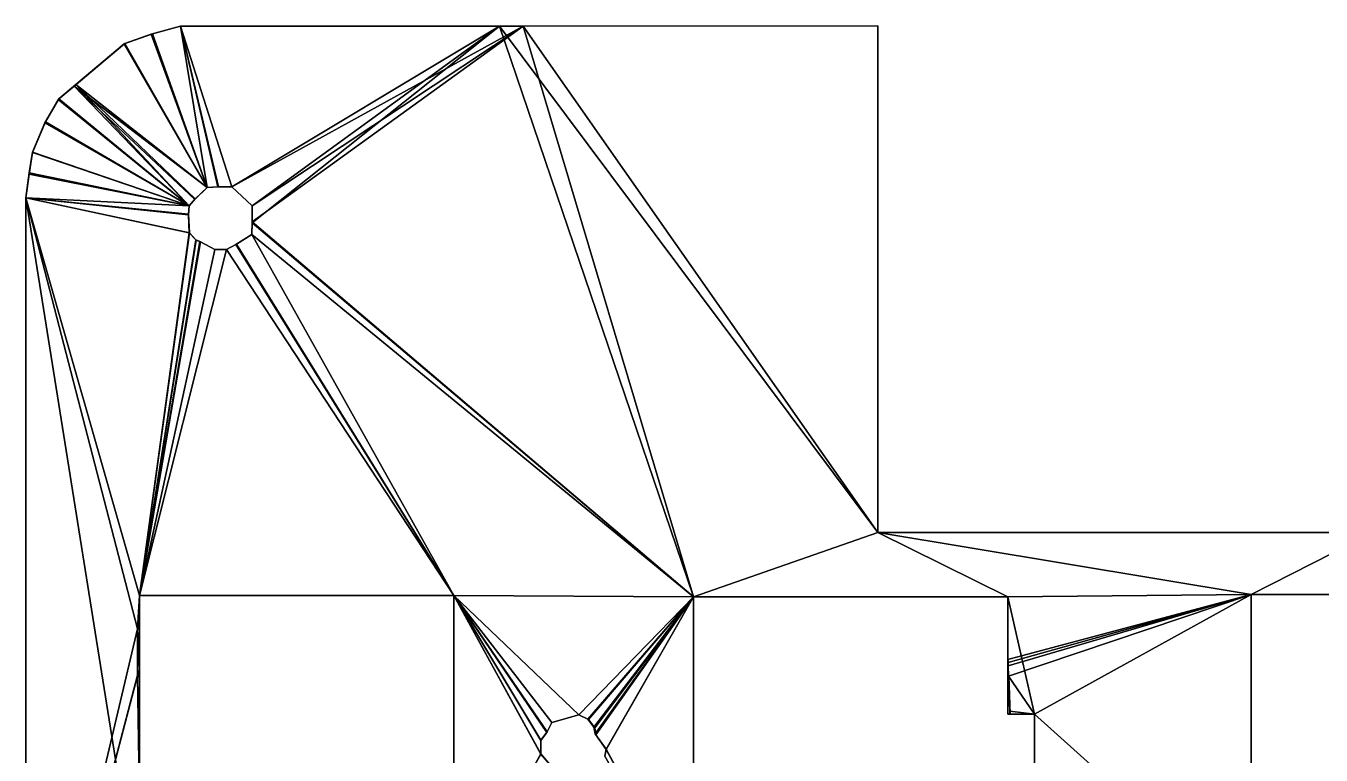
# Model space of a CAD drawing. Extents: x -24027 to 8739, y -18642 to 13672.
# Drawn here: x -24027 to -4729, y 2793 to 13664 of the extents above; entities that cross this region are included whole.
import ezdxf

# ---------------------------------------------------------------- set-up
doc = ezdxf.new("R2010")
doc.units = 0
doc.layers.get('0').update_dxf_attribs({"linetype": 'CONTINUOUS'})

msp = doc.modelspace()

# ---------------------------------------------------------------- linework, layer by layer
at = {"color": 7}
for points in [[(-22142, 13546, -4435), (-22565, 13394, -4435), (-21327, 11254, -4435), (-22142, 13546, -4435)], [(-22142, 13546, -4435), (-22161, 13541, -3442), (-22565, 13394, -4435), (-22142, 13546, -4435)], [(-22555, 13399, -3442), (-22565, 13394, -4435), (-22161, 13541, -3442), (-22555, 13399, -3442)], [(-22161, 13541, -3442), (-21325, 11255, -3442), (-22555, 13399, -3442), (-22161, 13541, -3442)], [(-21722, 13659, -3442), (-21325, 11255, -3442), (-22161, 13541, -3442), (-21722, 13659, -3442)], [(-22161, 13541, -3442), (-22142, 13546, -4435), (-21722, 13659, -3442), (-22161, 13541, -3442)], [(-21723, 13658, -4435), (-21722, 13659, -3442), (-22142, 13546, -4435), (-21723, 13658, -4435)], [(-21723, 13658, -4435), (-22142, 13546, -4435), (-21327, 11254, -4435), (-21723, 13658, -4435)], [(-21723, 13658, -4435), (-20958, 11266, -4435), (-16617, 13662, -4435), (-21723, 13658, -4435)], [(-21722, 13659, -3442), (-21723, 13658, -4435), (-16968, 13662, -3442), (-21722, 13659, -3442)], [(-16617, 13662, -4435), (-16968, 13662, -3442), (-21723, 13658, -4435), (-16617, 13662, -4435)], [(-21155, 11266, -4435), (-21723, 13658, -4435), (-21327, 11254, -4435), (-21155, 11266, -4435)], [(-20958, 11266, -4435), (-21723, 13658, -4435), (-21155, 11266, -4435), (-20958, 11266, -4435)], [(-21722, 13659, -3442), (-16968, 13662, -3442), (-20958, 11266, -3442), (-21722, 13659, -3442)], [(-21165, 11266, -3442), (-21325, 11255, -3442), (-21722, 13659, -3442), (-21165, 11266, -3442)], [(-20958, 11266, -3442), (-21165, 11266, -3442), (-21722, 13659, -3442), (-20958, 11266, -3442)], [(-20658, 10980, -4435), (-16617, 13662, -4435), (-20958, 11266, -4435), (-20658, 10980, -4435)], [(-20658, 10980, -3442), (-20958, 11266, -3442), (-16968, 13662, -3442), (-20658, 10980, -3442)], [(-16617, 13662, -4435), (-20658, 10980, -4435), (-20654, 10741, -4435), (-16617, 13662, -4435)], [(-20654, 10729, -3442), (-20658, 10980, -3442), (-16968, 13662, -3442), (-20654, 10729, -3442)], [(-16617, 13662, -4435), (-20654, 10741, -4435), (-14078, 5153, -4435), (-16617, 13662, -4435)], [(-14078, 5153, -3442), (-20654, 10729, -3442), (-16968, 13662, -3442), (-14078, 5153, -3442)], [(-11335, 13664, -3442), (-11335, 6112, -3442), (-16968, 13662, -3442), (-11335, 13664, -3442)], [(-16968, 13662, -3442), (-16617, 13662, -4435), (-11335, 13664, -3442), (-16968, 13662, -3442)], [(-14078, 5153, -3442), (-16968, 13662, -3442), (-11335, 6112, -3442), (-14078, 5153, -3442)], [(-11335, 13664, -4435), (-11335, 13664, -3442), (-16617, 13662, -4435), (-11335, 13664, -4435)], [(-11335, 13664, -4435), (-16617, 13662, -4435), (-11335, 6112, -4435), (-11335, 13664, -4435)], [(-11335, 6112, -4435), (-16617, 13662, -4435), (-14078, 5153, -4435), (-11335, 6112, -4435)], [(-11335, 13664, -4435), (-11335, 6112, -4435), (-11335, 6112, -3442), (-11335, 13664, -4435)], [(-11335, 13664, -4435), (-11335, 6112, -3442), (-11335, 13664, -3442), (-11335, 13664, -4435)], [(-23307, 12766, -3442), (-22555, 13399, -3442), (-21325, 11255, -3442), (-23307, 12766, -3442)], [(-22555, 13399, -3442), (-23307, 12766, -3442), (-23282, 12790, -4435), (-22555, 13399, -3442)], [(-22555, 13399, -3442), (-23282, 12790, -4435), (-22565, 13394, -4435), (-22555, 13399, -3442)], [(-22565, 13394, -4435), (-23282, 12790, -4435), (-21327, 11254, -4435), (-22565, 13394, -4435)], [(-23544, 12566, -3442), (-23307, 12766, -3442), (-21594, 10980, -3442), (-23544, 12566, -3442)], [(-23544, 12566, -3442), (-23537, 12576, -4435), (-23307, 12766, -3442), (-23544, 12566, -3442)], [(-23537, 12576, -4435), (-21594, 10980, -4435), (-23282, 12790, -4435), (-23537, 12576, -4435)], [(-23282, 12790, -4435), (-23307, 12766, -3442), (-23537, 12576, -4435), (-23282, 12790, -4435)], [(-21325, 11255, -3442), (-21510, 11078, -3442), (-23307, 12766, -3442), (-21325, 11255, -3442)], [(-21510, 11078, -3442), (-21594, 10980, -3442), (-23307, 12766, -3442), (-21510, 11078, -3442)], [(-21504, 11086, -4435), (-23282, 12790, -4435), (-21594, 10980, -4435), (-21504, 11086, -4435)], [(-21504, 11086, -4435), (-21327, 11254, -4435), (-23282, 12790, -4435), (-21504, 11086, -4435)], [(-23745, 12217, -4435), (-21594, 10980, -4435), (-23537, 12576, -4435), (-23745, 12217, -4435)], [(-23737, 12232, -3442), (-23745, 12217, -4435), (-23537, 12576, -4435), (-23737, 12232, -3442)], [(-23737, 12232, -3442), (-23537, 12576, -4435), (-23544, 12566, -3442), (-23737, 12232, -3442)], [(-23737, 12232, -3442), (-23544, 12566, -3442), (-21594, 10980, -3442), (-23737, 12232, -3442)], [(-23928, 11776, -3442), (-23737, 12232, -3442), (-21594, 10980, -3442), (-23928, 11776, -3442)], [(-23928, 11776, -3442), (-23745, 12217, -4435), (-23737, 12232, -3442), (-23928, 11776, -3442)], [(-23928, 11776, -3442), (-23927, 11782, -4435), (-23745, 12217, -4435), (-23928, 11776, -3442)], [(-23927, 11782, -4435), (-21594, 10980, -4435), (-23745, 12217, -4435), (-23927, 11782, -4435)], [(-23980, 11454, -4435), (-21594, 10980, -4435), (-23927, 11782, -4435), (-23980, 11454, -4435)], [(-23927, 11782, -4435), (-23978, 11471, -3442), (-23980, 11454, -4435), (-23927, 11782, -4435)], [(-23927, 11782, -4435), (-23928, 11776, -3442), (-23978, 11471, -3442), (-23927, 11782, -4435)], [(-23978, 11471, -3442), (-23928, 11776, -3442), (-21594, 10980, -3442), (-23978, 11471, -3442)], [(-23978, 11471, -3442), (-21594, 10980, -3442), (-24027, 11101, -3442), (-23978, 11471, -3442)], [(-23978, 11471, -3442), (-24027, 11101, -3442), (-23980, 11454, -4435), (-23978, 11471, -3442)], [(-24027, 11101, -4435), (-23980, 11454, -4435), (-24027, 11101, -3442), (-24027, 11101, -4435)], [(-23980, 11454, -4435), (-24027, 11101, -4435), (-21594, 10980, -4435), (-23980, 11454, -4435)], [(-21325, 11255, -3442), (-21504, 11086, -4435), (-21510, 11078, -3442), (-21325, 11255, -3442)], [(-21504, 11086, -4435), (-21325, 11255, -3442), (-21327, 11254, -4435), (-21504, 11086, -4435)], [(-21327, 11254, -4435), (-21325, 11255, -3442), (-21165, 11266, -3442), (-21327, 11254, -4435)], [(-21327, 11254, -4435), (-21165, 11266, -3442), (-21155, 11266, -4435), (-21327, 11254, -4435)], [(-21155, 11266, -4435), (-21165, 11266, -3442), (-20958, 11266, -3442), (-21155, 11266, -4435)], [(-21155, 11266, -4435), (-20958, 11266, -3442), (-20958, 11266, -4435), (-21155, 11266, -4435)], [(-20658, 10980, -3442), (-20658, 10980, -4435), (-20958, 11266, -4435), (-20658, 10980, -3442)], [(-20658, 10980, -3442), (-20958, 11266, -4435), (-20958, 11266, -3442), (-20658, 10980, -3442)], [(-24027, 11101, -3442), (-22335, 485, -3442), (-24027, -10508, -3442), (-24027, 11101, -3442)], [(-22335, 5170, -3442), (-22335, 485, -3442), (-24027, 11101, -3442), (-22335, 5170, -3442)], [(-24027, 11101, -3442), (-21591, 10577, -3442), (-22335, 5170, -3442), (-24027, 11101, -3442)], [(-24027, 11101, -3442), (-24027, -10508, -3442), (-24027, 11101, -4435), (-24027, 11101, -3442)], [(-24027, -16071, -4435), (-24027, 11101, -4435), (-24027, -10508, -3442), (-24027, -16071, -4435)], [(-24027, 11101, -4435), (-24027, -16071, -4435), (-24026, -10508, -4435), (-24027, 11101, -4435)], [(-24027, 11101, -4435), (-24026, -10508, -4435), (-24026, -2375, -4435), (-24027, 11101, -4435)], [(-21592, 10581, -4435), (-21604, 10847, -4435), (-24027, 11101, -4435), (-21592, 10581, -4435)], [(-21594, 10980, -4435), (-24027, 11101, -4435), (-21604, 10847, -4435), (-21594, 10980, -4435)], [(-24026, -2375, -4435), (-22362, 4674, -4435), (-24027, 11101, -4435), (-24026, -2375, -4435)], [(-22335, 5170, -4435), (-24027, 11101, -4435), (-22362, 4674, -4435), (-22335, 5170, -4435)], [(-24027, 11101, -4435), (-22335, 5170, -4435), (-21592, 10581, -4435), (-24027, 11101, -4435)], [(-21591, 10577, -3442), (-24027, 11101, -3442), (-21603, 10857, -3442), (-21591, 10577, -3442)], [(-21603, 10857, -3442), (-24027, 11101, -3442), (-21594, 10980, -3442), (-21603, 10857, -3442)], [(-21594, 10980, -4435), (-21510, 11078, -3442), (-21504, 11086, -4435), (-21594, 10980, -4435)], [(-21594, 10980, -4435), (-21594, 10980, -3442), (-21510, 11078, -3442), (-21594, 10980, -4435)], [(-21604, 10847, -4435), (-21603, 10857, -3442), (-21594, 10980, -4435), (-21604, 10847, -4435)], [(-21603, 10857, -3442), (-21604, 10847, -4435), (-21591, 10577, -3442), (-21603, 10857, -3442)], [(-21592, 10581, -4435), (-21591, 10577, -3442), (-21604, 10847, -4435), (-21592, 10581, -4435)], [(-21594, 10980, -3442), (-21594, 10980, -4435), (-21603, 10857, -3442), (-21594, 10980, -3442)], [(-20658, 10980, -4435), (-20658, 10980, -3442), (-20654, 10741, -4435), (-20658, 10980, -4435)], [(-20654, 10729, -3442), (-20654, 10741, -4435), (-20658, 10980, -3442), (-20654, 10729, -3442)], [(-20663, 10554, -4435), (-14078, 5153, -4435), (-20654, 10741, -4435), (-20663, 10554, -4435)], [(-20654, 10741, -4435), (-20654, 10729, -3442), (-20663, 10554, -4435), (-20654, 10741, -4435)], [(-20662, 10555, -3442), (-20663, 10554, -4435), (-20654, 10729, -3442), (-20662, 10555, -3442)], [(-20654, 10729, -3442), (-14078, 5153, -3442), (-20662, 10555, -3442), (-20654, 10729, -3442)], [(-21491, 10468, -4435), (-21592, 10581, -4435), (-22335, 5170, -4435), (-21491, 10468, -4435)], [(-21497, 10472, -3442), (-22335, 5170, -3442), (-21591, 10577, -3442), (-21497, 10472, -3442)], [(-21497, 10472, -3442), (-21435, 10450, -3442), (-22335, 5170, -3442), (-21497, 10472, -3442)], [(-21491, 10468, -4435), (-22335, 5170, -4435), (-21424, 10444, -4435), (-21491, 10468, -4435)], [(-21435, 10450, -3442), (-21213, 10328, -3442), (-22335, 5170, -3442), (-21435, 10450, -3442)], [(-21424, 10444, -4435), (-22335, 5170, -4435), (-21213, 10328, -4435), (-21424, 10444, -4435)], [(-21491, 10468, -4435), (-21497, 10472, -3442), (-21592, 10581, -4435), (-21491, 10468, -4435)], [(-21591, 10577, -3442), (-21592, 10581, -4435), (-21497, 10472, -3442), (-21591, 10577, -3442)], [(-21497, 10472, -3442), (-21491, 10468, -4435), (-21435, 10450, -3442), (-21497, 10472, -3442)], [(-21424, 10444, -4435), (-21435, 10450, -3442), (-21491, 10468, -4435), (-21424, 10444, -4435)], [(-21435, 10450, -3442), (-21424, 10444, -4435), (-21213, 10328, -3442), (-21435, 10450, -3442)], [(-21213, 10328, -4435), (-21213, 10328, -3442), (-21424, 10444, -4435), (-21213, 10328, -4435)], [(-20901, 10404, -3442), (-20662, 10555, -3442), (-17651, 5170, -3442), (-20901, 10404, -3442)], [(-20901, 10404, -3442), (-20891, 10410, -4435), (-20662, 10555, -3442), (-20901, 10404, -3442)], [(-20663, 10554, -4435), (-20662, 10555, -3442), (-20891, 10410, -4435), (-20663, 10554, -4435)], [(-20891, 10410, -4435), (-17651, 5170, -4435), (-20663, 10554, -4435), (-20891, 10410, -4435)], [(-20663, 10554, -4435), (-17651, 5170, -4435), (-14078, 5153, -4435), (-20663, 10554, -4435)], [(-14078, 5153, -3442), (-17651, 5170, -3442), (-20662, 10555, -3442), (-14078, 5153, -3442)], [(-17651, 5170, -3442), (-22335, 5170, -3442), (-21040, 10328, -3442), (-17651, 5170, -3442)], [(-21213, 10328, -4435), (-22335, 5170, -4435), (-21040, 10328, -4435), (-21213, 10328, -4435)], [(-17651, 5170, -4435), (-21040, 10328, -4435), (-22335, 5170, -4435), (-17651, 5170, -4435)], [(-21213, 10328, -3442), (-21040, 10328, -3442), (-22335, 5170, -3442), (-21213, 10328, -3442)], [(-21213, 10328, -3442), (-21213, 10328, -4435), (-21040, 10328, -4435), (-21213, 10328, -3442)], [(-21213, 10328, -3442), (-21040, 10328, -4435), (-21040, 10328, -3442), (-21213, 10328, -3442)], [(-21040, 10328, -4435), (-17651, 5170, -4435), (-20891, 10410, -4435), (-21040, 10328, -4435)], [(-20891, 10410, -4435), (-20901, 10404, -3442), (-21040, 10328, -4435), (-20891, 10410, -4435)], [(-21040, 10328, -3442), (-20901, 10404, -3442), (-17651, 5170, -3442), (-21040, 10328, -3442)], [(-21040, 10328, -3442), (-21040, 10328, -4435), (-20901, 10404, -3442), (-21040, 10328, -3442)], [(-9394, 5153, -3442), (-14078, 5153, -3442), (-11335, 6112, -3442), (-9394, 5153, -3442)], [(-9394, 5153, -4435), (-11335, 6112, -4435), (-14078, 5153, -4435), (-9394, 5153, -4435)], [(-9394, 5153, -3442), (-11335, 6112, -3442), (-5772, 5186, -3442), (-9394, 5153, -3442)], [(-3953, 6112, -3442), (-5772, 5186, -3442), (-11335, 6112, -3442), (-3953, 6112, -3442)], [(-11335, 6112, -3442), (-11335, 6112, -4435), (-3953, 6112, -3442), (-11335, 6112, -3442)], [(-3953, 6112, -4435), (-3953, 6112, -3442), (-11335, 6112, -4435), (-3953, 6112, -4435)], [(-9394, 5153, -4435), (-5772, 5186, -4435), (-11335, 6112, -4435), (-9394, 5153, -4435)], [(-11335, 6112, -4435), (-5772, 5186, -4435), (-3953, 6112, -4435), (-11335, 6112, -4435)], [(-3953, 6112, -3442), (-1087, 5186, -3442), (-5772, 5186, -3442), (-3953, 6112, -3442)], [(-1087, 5186, -4435), (-3953, 6112, -4435), (-5772, 5186, -4435), (-1087, 5186, -4435)], [(-22337, 4699, -4435), (-22335, 5170, -4435), (-22362, 4674, -4435), (-22337, 4699, -4435)], [(-22337, 4699, -4435), (-22336, 4699, -4435), (-22335, 5170, -4435), (-22337, 4699, -4435)], [(-22335, 4699, -4435), (-22335, 5170, -4435), (-22336, 4699, -4435), (-22335, 4699, -4435)], [(-22335, 5170, -4435), (-22335, 5170, -3442), (-17651, 5170, -3442), (-22335, 5170, -4435)], [(-22335, 3972, -4024), (-22335, 5170, -3442), (-22335, 4063, -4069), (-22335, 3972, -4024)], [(-22335, 5170, -4435), (-22335, 4674, -4071), (-22335, 5170, -3442), (-22335, 5170, -4435)], [(-22335, 4063, -4069), (-22335, 5170, -3442), (-22335, 4674, -4071), (-22335, 4063, -4069)], [(-22335, 5170, -3442), (-22335, 3972, -4024), (-22335, 485, -3442), (-22335, 5170, -3442)], [(-22335, 5170, -4435), (-22335, 4699, -4435), (-22335, 4699, -4400), (-22335, 5170, -4435)], [(-22335, 4699, -4378), (-22335, 4674, -4071), (-22335, 5170, -4435), (-22335, 4699, -4378)], [(-22335, 4699, -4400), (-22335, 4699, -4378), (-22335, 5170, -4435), (-22335, 4699, -4400)], [(-17651, 5170, -3442), (-17651, 5170, -4435), (-22335, 5170, -4435), (-17651, 5170, -3442)], [(-16353, 2807, -3442), (-17651, 5170, -3442), (-16353, 3015, -3442), (-16353, 2807, -3442)], [(-17651, 5170, -3442), (-16353, 2807, -3442), (-17651, 485, -3442), (-17651, 5170, -3442)], [(-16259, 3139, -3442), (-16353, 3015, -3442), (-17651, 5170, -3442), (-16259, 3139, -3442)], [(-16189, 3281, -3442), (-16259, 3139, -3442), (-17651, 5170, -3442), (-16189, 3281, -3442)], [(-14078, 5153, -3442), (-15787, 3395, -3442), (-17651, 5170, -3442), (-14078, 5153, -3442)], [(-16189, 3281, -3442), (-17651, 5170, -3442), (-15787, 3395, -3442), (-16189, 3281, -3442)], [(-17651, 485, -3442), (-17651, 485, -4435), (-17651, 5170, -3442), (-17651, 485, -3442)], [(-17651, 485, -4435), (-17651, 5170, -4435), (-17651, 5170, -3442), (-17651, 485, -4435)], [(-15787, 3395, -4435), (-14078, 5153, -4435), (-17651, 5170, -4435), (-15787, 3395, -4435)], [(-16354, 3010, -4435), (-17651, 5170, -4435), (-16354, 2812, -4435), (-16354, 3010, -4435)], [(-16264, 3129, -4435), (-17651, 5170, -4435), (-16354, 3010, -4435), (-16264, 3129, -4435)], [(-16189, 3281, -4435), (-17651, 5170, -4435), (-16264, 3129, -4435), (-16189, 3281, -4435)], [(-17651, 5170, -4435), (-16189, 3281, -4435), (-15787, 3395, -4435), (-17651, 5170, -4435)], [(-17651, 485, -4435), (-16354, 2812, -4435), (-17651, 5170, -4435), (-17651, 485, -4435)], [(-15646, 3325, -3442), (-15787, 3395, -3442), (-14078, 5153, -3442), (-15646, 3325, -3442)], [(-15653, 3328, -4435), (-14078, 5153, -4435), (-15787, 3395, -4435), (-15653, 3328, -4435)], [(-15563, 3209, -4435), (-14078, 5153, -4435), (-15653, 3328, -4435), (-15563, 3209, -4435)], [(-15646, 3325, -3442), (-14078, 5153, -3442), (-15552, 3200, -3442), (-15646, 3325, -3442)], [(-15563, 3209, -4435), (-15545, 3110, -4435), (-14078, 5153, -4435), (-15563, 3209, -4435)], [(-15552, 3200, -3442), (-14078, 5153, -3442), (-15533, 3097, -3442), (-15552, 3200, -3442)], [(-15545, 3110, -4435), (-15382, 2876, -4435), (-14078, 5153, -4435), (-15545, 3110, -4435)], [(-15381, 2879, -3442), (-15533, 3097, -3442), (-14078, 5153, -3442), (-15381, 2879, -3442)], [(-14078, 469, -4435), (-14078, 5153, -4435), (-15382, 2876, -4435), (-14078, 469, -4435)], [(-14078, 5153, -3442), (-14078, 469, -3442), (-15381, 2879, -3442), (-14078, 5153, -3442)], [(-9394, 5153, -4435), (-14078, 5153, -4435), (-14078, 5153, -3442), (-9394, 5153, -4435)], [(-14078, 5153, -3442), (-9394, 5153, -3442), (-9394, 5153, -4435), (-14078, 5153, -3442)], [(-14078, 469, -4435), (-14078, 5153, -3442), (-14078, 5153, -4435), (-14078, 469, -4435)], [(-14078, 5153, -3442), (-14078, 469, -4435), (-14078, 469, -3442), (-14078, 5153, -3442)], [(-9392, 4175, -4435), (-5772, 5186, -4435), (-9394, 4219, -4435), (-9392, 4175, -4435)], [(-9394, 5153, -4435), (-9394, 4219, -4435), (-5772, 5186, -4435), (-9394, 5153, -4435)], [(-9394, 5153, -3442), (-5772, 5186, -3442), (-8999, 3405, -3442), (-9394, 5153, -3442)], [(-9394, 3405, -3442), (-9394, 5153, -3442), (-8999, 3405, -3442), (-9394, 3405, -3442)], [(-9394, 3971, -4246), (-9394, 5153, -3442), (-9394, 3922, -4222), (-9394, 3971, -4246)], [(-9394, 3405, -3442), (-9394, 3922, -4222), (-9394, 5153, -3442), (-9394, 3405, -3442)], [(-9394, 5153, -4435), (-9394, 5153, -3442), (-9394, 4242, -4379), (-9394, 5153, -4435)], [(-9394, 4123, -4321), (-9394, 4242, -4379), (-9394, 5153, -3442), (-9394, 4123, -4321)], [(-9394, 3971, -4246), (-9394, 4123, -4321), (-9394, 5153, -3442), (-9394, 3971, -4246)], [(-9394, 4219, -4435), (-9394, 5153, -4435), (-9394, 4242, -4379), (-9394, 4219, -4435)], [(-9390, 4123, -4435), (-5772, 5186, -4435), (-9392, 4175, -4435), (-9390, 4123, -4435)], [(-9385, 3970, -4435), (-5772, 5186, -4435), (-9390, 4123, -4435), (-9385, 3970, -4435)], [(-8999, 3405, -4435), (-5772, 5186, -4435), (-9385, 3967, -4435), (-8999, 3405, -4435)], [(-9385, 3967, -4435), (-5772, 5186, -4435), (-9385, 3970, -4435), (-9385, 3967, -4435)], [(-5772, 5186, -4435), (-8999, 3405, -4435), (-5772, 502, -4435), (-5772, 5186, -4435)], [(-5772, 5186, -3442), (-5772, 502, -3442), (-8999, 3405, -3442), (-5772, 5186, -3442)], [(-5772, 5186, -3442), (-1087, 5186, -4435), (-5772, 5186, -4435), (-5772, 5186, -3442)], [(-5772, 5186, -3442), (-1087, 5186, -3442), (-1087, 5186, -4435), (-5772, 5186, -3442)], [(-5772, 502, -3442), (-5772, 5186, -3442), (-5772, 5186, -4435), (-5772, 502, -3442)], [(-5772, 502, -4435), (-5772, 502, -3442), (-5772, 5186, -4435), (-5772, 502, -4435)], [(-22362, 3983, -4435), (-22362, 4674, -4435), (-24026, -2375, -4435), (-22362, 3983, -4435)], [(-22362, 3983, -4435), (-22363, 3972, -4374), (-22362, 4674, -4373), (-22362, 3983, -4435)], [(-22362, 4674, -4373), (-22363, 3972, -4374), (-22335, 4063, -4069), (-22362, 4674, -4373)], [(-22362, 4674, -4435), (-22362, 4674, -4373), (-22336, 4699, -4395), (-22362, 4674, -4435)], [(-22362, 4674, -4435), (-22336, 4699, -4395), (-22337, 4699, -4435), (-22362, 4674, -4435)], [(-22336, 4699, -4395), (-22362, 4674, -4373), (-22335, 4699, -4378), (-22336, 4699, -4395)], [(-22335, 4674, -4071), (-22335, 4699, -4378), (-22362, 4674, -4373), (-22335, 4674, -4071)], [(-22362, 3983, -4435), (-22362, 4674, -4373), (-22362, 4674, -4435), (-22362, 3983, -4435)], [(-22335, 4063, -4069), (-22335, 4674, -4071), (-22362, 4674, -4373), (-22335, 4063, -4069)], [(-22336, 4699, -4395), (-22336, 4699, -4435), (-22337, 4699, -4435), (-22336, 4699, -4395)], [(-22336, 4699, -4435), (-22336, 4699, -4395), (-22335, 4699, -4400), (-22336, 4699, -4435)], [(-22336, 4699, -4435), (-22335, 4699, -4400), (-22335, 4699, -4435), (-22336, 4699, -4435)], [(-22335, 4699, -4378), (-22335, 4699, -4400), (-22336, 4699, -4395), (-22335, 4699, -4378)], [(-22335, 4063, -4069), (-22363, 3972, -4374), (-22335, 3972, -4024), (-22335, 4063, -4069)], [(-9390, 4123, -4376), (-9394, 4242, -4379), (-9394, 4123, -4321), (-9390, 4123, -4376)], [(-9390, 4123, -4376), (-9392, 4175, -4435), (-9394, 4242, -4379), (-9390, 4123, -4376)], [(-9394, 4219, -4435), (-9394, 4242, -4379), (-9392, 4175, -4435), (-9394, 4219, -4435)], [(-9394, 3971, -4267), (-9394, 4123, -4321), (-9394, 3971, -4246), (-9394, 3971, -4267)], [(-9394, 4123, -4435), (-9394, 4123, -4321), (-9394, 3970, -4412), (-9394, 4123, -4435)], [(-9394, 3970, -4435), (-9394, 4123, -4435), (-9394, 3970, -4412), (-9394, 3970, -4435)], [(-9394, 4123, -4321), (-9394, 4123, -4435), (-9390, 4123, -4376), (-9394, 4123, -4321)], [(-9390, 4123, -4435), (-9390, 4123, -4376), (-9394, 4123, -4435), (-9390, 4123, -4435)], [(-9394, 3971, -4267), (-9394, 3970, -4412), (-9394, 4123, -4321), (-9394, 3971, -4267)], [(-9394, 4123, -4435), (-9394, 3970, -4435), (-9390, 4123, -4435), (-9394, 4123, -4435)], [(-9390, 4123, -4435), (-9394, 3970, -4435), (-9385, 3970, -4435), (-9390, 4123, -4435)], [(-9392, 4175, -4435), (-9390, 4123, -4376), (-9390, 4123, -4435), (-9392, 4175, -4435)], [(-22363, 3972, -4435), (-22362, 3983, -4435), (-24026, -2375, -4435), (-22363, 3972, -4435)], [(-24026, -2375, -4435), (-22335, 2059, -4435), (-22363, 3972, -4435), (-24026, -2375, -4435)], [(-22363, 3972, -4435), (-22363, 3972, -4374), (-22362, 3983, -4435), (-22363, 3972, -4435)], [(-22363, 3972, -4374), (-22362, 3972, -4435), (-22336, 3946, -4387), (-22363, 3972, -4374)], [(-22362, 3972, -4435), (-22363, 3972, -4435), (-22335, 2059, -4435), (-22362, 3972, -4435)], [(-22363, 3972, -4374), (-22336, 3946, -4387), (-22335, 3946, -4379), (-22363, 3972, -4374)], [(-22363, 3972, -4374), (-22335, 3946, -4379), (-22335, 3972, -4067), (-22363, 3972, -4374)], [(-22362, 3972, -4435), (-22363, 3972, -4374), (-22363, 3972, -4435), (-22362, 3972, -4435)], [(-22335, 3972, -4024), (-22363, 3972, -4374), (-22335, 3972, -4067), (-22335, 3972, -4024)], [(-22336, 3946, -4435), (-22336, 3946, -4387), (-22362, 3972, -4435), (-22336, 3946, -4435)], [(-22336, 3946, -4435), (-22362, 3972, -4435), (-22335, 2059, -4435), (-22336, 3946, -4435)], [(-22335, 3946, -4435), (-22335, 3946, -4390), (-22336, 3946, -4435), (-22335, 3946, -4435)], [(-22336, 3946, -4387), (-22336, 3946, -4435), (-22335, 3946, -4390), (-22336, 3946, -4387)], [(-22336, 3946, -4387), (-22335, 3946, -4390), (-22335, 3946, -4379), (-22336, 3946, -4387)], [(-22335, 3946, -4435), (-22336, 3946, -4435), (-22335, 2059, -4435), (-22335, 3946, -4435)], [(-22335, 3972, -4067), (-22335, 2059, -4435), (-22335, 3972, -4024), (-22335, 3972, -4067)], [(-22335, 2059, -4435), (-22335, 1681, -4071), (-22335, 3972, -4024), (-22335, 2059, -4435)], [(-22335, 1681, -4071), (-22335, 485, -3442), (-22335, 3972, -4024), (-22335, 1681, -4071)], [(-22335, 3946, -4379), (-22335, 2059, -4435), (-22335, 3972, -4067), (-22335, 3946, -4379)], [(-22335, 3946, -4435), (-22335, 2059, -4435), (-22335, 3946, -4390), (-22335, 3946, -4435)], [(-22335, 3946, -4390), (-22335, 2059, -4435), (-22335, 3946, -4379), (-22335, 3946, -4390)], [(-9384, 3971, -4373), (-9394, 3922, -4222), (-9363, 3405, -4361), (-9384, 3971, -4373)], [(-9394, 3971, -4246), (-9384, 3971, -4373), (-9394, 3971, -4267), (-9394, 3971, -4246)], [(-9394, 3970, -4412), (-9394, 3971, -4267), (-9384, 3971, -4373), (-9394, 3970, -4412)], [(-9384, 3971, -4373), (-9385, 3970, -4435), (-9394, 3970, -4412), (-9384, 3971, -4373)], [(-9394, 3922, -4222), (-9384, 3971, -4373), (-9394, 3971, -4246), (-9394, 3922, -4222)], [(-9394, 3970, -4435), (-9394, 3970, -4412), (-9385, 3970, -4435), (-9394, 3970, -4435)], [(-9394, 3405, -3442), (-9394, 3405, -3972), (-9394, 3922, -4222), (-9394, 3405, -3442)], [(-9394, 3405, -3972), (-9363, 3405, -4361), (-9394, 3922, -4222), (-9394, 3405, -3972)], [(-9385, 3967, -4435), (-9384, 3971, -4373), (-9366, 3449, -4435), (-9385, 3967, -4435)], [(-9385, 3970, -4435), (-9384, 3971, -4373), (-9385, 3967, -4435), (-9385, 3970, -4435)], [(-9366, 3449, -4435), (-8999, 3405, -4435), (-9385, 3967, -4435), (-9366, 3449, -4435)], [(-9363, 3405, -4361), (-9366, 3449, -4435), (-9384, 3971, -4373), (-9363, 3405, -4361)], [(-16189, 3281, -4435), (-16264, 3129, -4435), (-16259, 3139, -3442), (-16189, 3281, -4435)], [(-16189, 3281, -4435), (-16259, 3139, -3442), (-16189, 3281, -3442), (-16189, 3281, -4435)], [(-16189, 3281, -3442), (-15787, 3395, -3442), (-16189, 3281, -4435), (-16189, 3281, -3442)], [(-15787, 3395, -4435), (-16189, 3281, -4435), (-15787, 3395, -3442), (-15787, 3395, -4435)], [(-15787, 3395, -3442), (-15653, 3328, -4435), (-15787, 3395, -4435), (-15787, 3395, -3442)], [(-15646, 3325, -3442), (-15653, 3328, -4435), (-15787, 3395, -3442), (-15646, 3325, -3442)], [(-15653, 3328, -4435), (-15646, 3325, -3442), (-15563, 3209, -4435), (-15653, 3328, -4435)], [(-15552, 3200, -3442), (-15563, 3209, -4435), (-15646, 3325, -3442), (-15552, 3200, -3442)], [(-9394, 3405, -3442), (-8999, 3405, -3442), (-9394, 3405, -3972), (-9394, 3405, -3442)], [(-9363, 3405, -4361), (-9394, 3405, -3972), (-8999, 3405, -4435), (-9363, 3405, -4361)], [(-8999, 3405, -3442), (-8999, 3405, -4435), (-9394, 3405, -3972), (-8999, 3405, -3442)], [(-9363, 3405, -4361), (-9365, 3405, -4435), (-9366, 3449, -4435), (-9363, 3405, -4361)], [(-9365, 3405, -4435), (-8999, 3405, -4435), (-9366, 3449, -4435), (-9365, 3405, -4435)], [(-9365, 3405, -4435), (-9363, 3405, -4361), (-8999, 3405, -4435), (-9365, 3405, -4435)], [(-8999, 1895, -3442), (-8999, 3405, -3442), (-5772, 502, -3442), (-8999, 1895, -3442)], [(-8999, 3405, -3442), (-8999, 1895, -3442), (-8999, 1895, -4435), (-8999, 3405, -3442)], [(-8999, 3405, -4435), (-8999, 3405, -3442), (-8999, 1895, -4435), (-8999, 3405, -4435)], [(-8999, 1895, -4435), (-5772, 502, -4435), (-8999, 3405, -4435), (-8999, 1895, -4435)], [(-16354, 3010, -4435), (-16353, 3015, -3442), (-16264, 3129, -4435), (-16354, 3010, -4435)], [(-16259, 3139, -3442), (-16264, 3129, -4435), (-16353, 3015, -3442), (-16259, 3139, -3442)], [(-15563, 3209, -4435), (-15552, 3200, -3442), (-15545, 3110, -4435), (-15563, 3209, -4435)], [(-15533, 3097, -3442), (-15545, 3110, -4435), (-15552, 3200, -3442), (-15533, 3097, -3442)], [(-15545, 3110, -4435), (-15533, 3097, -3442), (-15382, 2876, -4435), (-15545, 3110, -4435)], [(-15381, 2879, -3442), (-15382, 2876, -4435), (-15533, 3097, -3442), (-15381, 2879, -3442)], [(-16353, 3015, -3442), (-16354, 3010, -4435), (-16353, 2807, -3442), (-16353, 3015, -3442)], [(-16353, 2807, -3442), (-16354, 3010, -4435), (-16354, 2812, -4435), (-16353, 2807, -3442)], [(-16354, 2812, -4435), (-17651, 485, -4435), (-16184, 2613, -4435), (-16354, 2812, -4435)], [(-16195, 2622, -3442), (-17651, 485, -3442), (-16353, 2807, -3442), (-16195, 2622, -3442)], [(-16354, 2812, -4435), (-16184, 2613, -4435), (-16195, 2622, -3442), (-16354, 2812, -4435)], [(-16354, 2812, -4435), (-16195, 2622, -3442), (-16353, 2807, -3442), (-16354, 2812, -4435)], [(-15400, 2775, -3442), (-15399, 2778, -4435), (-15381, 2879, -3442), (-15400, 2775, -3442)], [(-15381, 2879, -3442), (-14078, 469, -3442), (-15400, 2775, -3442), (-15381, 2879, -3442)], [(-15382, 2876, -4435), (-15381, 2879, -3442), (-15399, 2778, -4435), (-15382, 2876, -4435)], [(-15382, 2876, -4435), (-15399, 2778, -4435), (-14078, 469, -4435), (-15382, 2876, -4435)]]:
    msp.add_polyline3d(points, dxfattribs=at)

doc.saveas('drawing.dxf')
